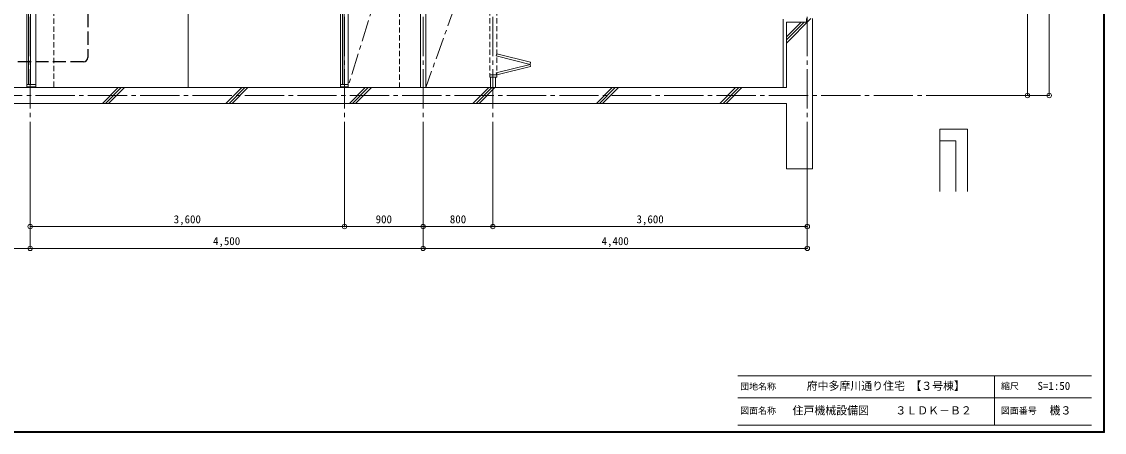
# Model space of a CAD drawing. Units: millimetres at full size, sheet at 1:50. Extents: x -9674 to 9699, y -6794 to 6791.
# Drawn here: x -2700 to 9699, y -6794 to -2093 of the extents above; entities that cross this region are included whole.
import ezdxf
from ezdxf.enums import TextEntityAlignment as Align

# ---------------------------------------------------------------- set-up
doc = ezdxf.new("R2010")
doc.units = ezdxf.units.MM
doc.header["$LTSCALE"] = 50
doc.header["$PDMODE"] = 32
doc.header["$PDSIZE"] = 50
for name, pattern in [('CHAIN1', [8, 5, -1, 1, -1]), ('CHAIN2', [12, 9, -1, 1, -1]), ('DASHED1', [1.8, 1.2, -0.6]), ('DASHED3', [4, 3, -1])]:
    doc.linetypes.add(name, pattern=pattern)
for name, color, linetype, lineweight in [('0-0_図面枠', 7, 'Continuous', 9), ('0-1_タイトル', 7, 'Continuous', 9), ('1-0_芯', 134, 'CHAIN2', 9), ('1-1_躯体', 134, 'Continuous', 9), ('1-2_間仕切', 134, 'Continuous', 9), ('1-3_建具', 134, 'Continuous', 9), ('1-4_仕上げ', 134, 'Continuous', 9), ('1-7_その他', 134, 'DASHED1', 9), ('1-8_ハッチ', 134, 'Continuous', 9), ('1-B_寸法', 134, 'Continuous', 9), ('1-C_梁', 134, 'DASHED1', 9), ('2-2', 5, 'DASHED3', 25)]:
    doc.layers.add(name, color=color, linetype=linetype, lineweight=lineweight)
doc.styles.add('ＭＳ ゴシック', font='')
doc.styles.get('ＭＳ ゴシック').set_extended_font_data('MS Gothic')

msp = doc.modelspace()

# ---------------------------------------------------------------- linework, layer by layer
at = {"layer": '0-0_図面枠'}
for p, q in [((9688.35, -6783.35), (9688.35, 6780.85)), ((9690.11, -6785.11), (9690.11, 6782.61)), ((9691.87, -6786.88), (9691.87, 6784.38)), ((9693.64, 6786.14), (9693.64, -6788.64)), ((9695.4, -6790.4), (9695.4, 6787.9)), ((9697.16, -6792.16), (9697.16, 6789.66)), ((-9673.92, -6793.93), (9698.92, -6793.93)), ((-9672.16, -6792.16), (9697.16, -6792.16)), ((-9670.4, -6790.4), (9695.4, -6790.4)), ((9693.64, -6788.64), (-9668.64, -6788.64)), ((-9666.87, -6786.88), (9691.87, -6786.88)), ((-9665.11, -6785.11), (9690.11, -6785.11)), ((-9663.35, -6783.35), (9688.35, -6783.35))]:
    msp.add_line(p, q, dxfattribs=at)
msp.add_lwpolyline([(9698.92, -6793.93), (9698.92, 6791.43), (-9673.92, 6791.43)], dxfattribs=at)
at = {"layer": '0-1_タイトル'}
for p, q in [((5503.35, -6148.35), (7653.35, -6148.35)), ((7653.35, -6148.35), (9553.35, -6148.35)), ((8439.55, -6148.35), (8439.55, -6710.85)), ((5503.35, -6398.35), (9553.35, -6398.35)), ((5503.35, -6710.85), (9553.35, -6710.85))]:
    msp.add_line(p, q, dxfattribs=at)
at = {"layer": '1-0_芯'}
for p, q in [((-2602.5, -3688.13), (-2602.5, 4241.87)), ((1897.5, -3688.13), (1897.5, 4241.87)), ((6297.5, -3688.13), (6297.5, 4241.87)), ((997.5, -3688.13), (997.5, -138.13)), ((2697.5, -3688.13), (2697.5, -138.13)), ((-8542.5, -2938.13), (8067.5, -2938.13))]:
    msp.add_line(p, q, dxfattribs=at)
at = {"layer": '1-1_躯体'}
for p, q in [((6287.5, -2098.11), (6057.5, -2098.11)), ((6057.5, -2848.13), (6057.5, -2098.11)), ((6287.5, -2098.11), (6287.5, -2058.11)), ((6357.5, -3778.13), (6357.5, -2058.11)), ((-6742.5, -2848.13), (6057.5, -2848.13)), ((-6742.5, -3028.13), (6057.5, -3028.13)), ((6057.5, -3778.13), (6057.5, -3028.13)), ((6057.5, -3778.13), (6357.5, -3778.13))]:
    msp.add_line(p, q, dxfattribs=at)
at = {"layer": '1-2_間仕切'}
for p, q in [((1867.5, -2848.13), (1867.5, -168.13)), ((1927.5, -2848.13), (1927.5, -778.13)), ((-2632.5, -2848.13), (-2632.5, -2838.13)), ((-2572.5, -2848.13), (-2572.5, -2838.13)), ((967.5, -2848.13), (967.5, -2838.13)), ((1027.5, -2848.13), (1027.5, -2838.13)), ((2667.5, -2848.13), (2667.5, -2728.13)), ((2727.5, -2848.13), (2727.5, -2728.13))]:
    msp.add_line(p, q, dxfattribs=at)
at = {"layer": '1-3_建具'}
for p, q in [((-2642.5, -2813.13), (-2642.5, -193.13)), ((-2537.5, -193.13), (-2537.5, -2813.13)), ((952.5, -2813.13), (952.5, -193.13)), ((1037.5, -193.13), (1037.5, -2813.13)), ((-2620, -2813.13), (-2620, -1919.8)), ((-2600, -1919.8), (-2600, -2813.13)), ((975, -1919.8), (975, -2813.13)), ((995, -1919.8), (995, -2813.13)), ((2733.94, -2484.85), (2740, -2460.6)), ((3128.06, -2557.61), (2740, -2460.6)), ((2733.94, -2484.85), (3121.99, -2581.86)), ((3121.99, -2581.86), (3128.06, -2557.61)), ((2740, -2703.13), (2660, -2703.13)), ((2660, -2728.13), (2660, -2703.13)), ((2733.94, -2678.88), (2740, -2703.13)), ((2740, -2728.13), (2740, -2703.13)), ((-2642.5, -2838.13), (-2642.5, -2813.13)), ((-2537.5, -2813.13), (-2642.5, -2813.13)), ((-2537.5, -2838.13), (-2642.5, -2838.13)), ((-2537.5, -2838.13), (-2537.5, -2813.13)), ((1037.5, -2813.13), (952.5, -2813.13)), ((1037.5, -2838.13), (1037.5, -2813.13)), ((2740, -2728.13), (2660, -2728.13))]:
    msp.add_line(p, q, dxfattribs=at)
at = {"layer": '1-3_建具', "linetype": 'DASHED1'}
for p, q in [((2660, -1153.13), (2660, -2703.13)), ((2740, -1153.13), (2740, -2703.13))]:
    msp.add_line(p, q, dxfattribs=at)
at = {"layer": '1-3_建具'}
for points in [[(2733.94, -2678.88), (3121.99, -2581.86), (3128.06, -2606.12), (2740, -2703.13)], [(1037.5, -2838.13), (952.5, -2838.13), (952.5, -2813.13)]]:
    msp.add_lwpolyline(points, dxfattribs=at)
at = {"layer": '1-4_仕上げ'}
msp.add_line((-792.5, -1954.8), (-792.5, -2848.13), dxfattribs=at)
at = {"layer": '1-7_その他', "linetype": 'CHAIN1'}
for p, q in [((1867.5, -168.13), (1037.5, -2838.13)), ((2671.5, -778.13), (1927.5, -2848.13))]:
    msp.add_line(p, q, dxfattribs=at)
at = {"layer": '1-8_ハッチ'}
for p, q in [((6022.5, -2848.13), (6022.5, -2065.11)), ((6057.5, -2338.14), (6337.53, -2058.11)), ((6057.5, -2302.78), (6262.17, -2098.11)), ((6057.5, -2267.43), (6226.82, -2098.11)), ((-1774.27, -3028.13), (-1594.27, -2848.13)), ((-1738.92, -3028.13), (-1558.92, -2848.13)), ((-1703.56, -3028.13), (-1523.56, -2848.13)), ((-360.06, -3028.13), (-180.06, -2848.13)), ((-324.7, -3028.13), (-144.7, -2848.13)), ((-289.35, -3028.13), (-109.35, -2848.13)), ((1054.15, -3028.13), (1234.15, -2848.13)), ((1089.51, -3028.13), (1269.51, -2848.13)), ((1124.87, -3028.13), (1304.87, -2848.13)), ((2468.37, -3028.13), (2648.37, -2848.13)), ((2503.72, -3028.13), (2683.72, -2848.13)), ((2539.08, -3028.13), (2719.08, -2848.13)), ((3882.58, -3028.13), (4062.58, -2848.13)), ((3917.94, -3028.13), (4097.94, -2848.13)), ((3953.29, -3028.13), (4133.29, -2848.13)), ((5296.8, -3028.13), (5476.8, -2848.13)), ((5332.15, -3028.13), (5512.15, -2848.13)), ((5367.51, -3028.13), (5547.51, -2848.13))]:
    msp.add_line(p, q, dxfattribs=at)
at = {"layer": '1-B_寸法'}
for p, q in [((9067.5, -2938.13), (9067.5, 3241.87)), ((8817.5, -2938.13), (8817.5, -748.13)), ((8067.5, -2938.13), (9067.5, -2938.13)), ((7816.83, -3323.13), (8131.83, -3323.13)), ((7816.83, -3323.13), (7816.83, -3458.13)), ((8131.83, -4035.67), (8131.83, -3323.13)), ((7816.83, -3458.13), (7996.83, -3458.13)), ((7816.83, -3458.13), (7816.83, -4035.67)), ((7996.83, -4035.67), (7996.83, -3458.13)), ((-2602.5, -4688.13), (-2602.5, -3688.13)), ((997.5, -4438.13), (997.5, -3688.13)), ((1897.5, -4688.13), (1897.5, -3688.13)), ((2697.5, -4438.13), (2697.5, -3688.13)), ((6297.5, -4688.13), (6297.5, -3688.13)), ((-2602.5, -4438.13), (997.5, -4438.13)), ((997.5, -4438.13), (1897.5, -4438.13)), ((1897.5, -4438.13), (2697.5, -4438.13)), ((2697.5, -4438.13), (6297.5, -4438.13)), ((-6802.5, -4688.13), (-2602.5, -4688.13)), ((-2602.5, -4688.13), (1897.5, -4688.13)), ((1897.5, -4688.13), (6297.5, -4688.13))]:
    msp.add_line(p, q, dxfattribs=at)
for p in [(8817.5, -2938.13), (9067.5, -2938.13), (-2602.5, -4438.13), (997.5, -4438.13), (1897.5, -4438.13), (2697.5, -4438.13), (6297.5, -4438.13), (-2602.5, -4688.13), (1897.5, -4688.13), (6297.5, -4688.13)]:
    msp.add_point(p, dxfattribs=at)
at = {"layer": '1-C_梁'}
for p, q in [((-2332.5, -168.13), (-2332.5, -2848.13)), ((1627.5, -2848.13), (1627.5, -168.13))]:
    msp.add_line(p, q, dxfattribs=at)
at = {"layer": '2-2'}
for p, q in [((-1942.3, -606.96), (-1942.3, -2504.01)), ((-1992.3, -2554.01), (-4461.96, -2554.01))]:
    msp.add_line(p, q, dxfattribs=at)
at = {"layer": '2-2', "linetype": 'Continuous'}
msp.add_arc((-1992.3, -2504.01), 50, 270, 0, dxfattribs=at)

# ---------------------------------------------------------------- texts
at = {"layer": '0-1_タイトル', "style": 'ＭＳ ゴシック'}
for s, height, p in [('団地名称', 73.31, (5528.35, -6328.57)), ('府中多摩川通り住宅 【３号棟】', 91.64, (6290.2, -6335.85)), ('縮尺', 73.31, (8514.55, -6323.35)), ('S=1:50', 91.64, (8933.95, -6335.85)), ('図面名称', 73.31, (5528.35, -6604.6)), ('住戸機械設備図', 91.64, (6128.35, -6617.1)), ('３ＬＤＫ－Ｂ２', 91.64, (7305.86, -6617.1)), ('図面番号', 73.31, (8514.55, -6604.6)), ('機３', 91.64, (9071.45, -6617.1))]:
    msp.add_text(s, height=height, dxfattribs=at).set_placement(p, align=Align.BOTTOM_LEFT)
at = {"layer": '1-B_寸法', "style": 'ＭＳ ゴシック'}
for s, p in [('3,600', (-958.75, -4428.13)), ('900', (1353.75, -4428.13)), ('800', (2203.75, -4428.13)), ('3,600', (4341.25, -4428.13)), ('4,500', (-508.75, -4678.13)), ('4,400', (3941.25, -4678.13))]:
    msp.add_text(s, height=91.64, dxfattribs=at).set_placement(p, align=Align.BOTTOM_LEFT)

doc.saveas('drawing.dxf')
